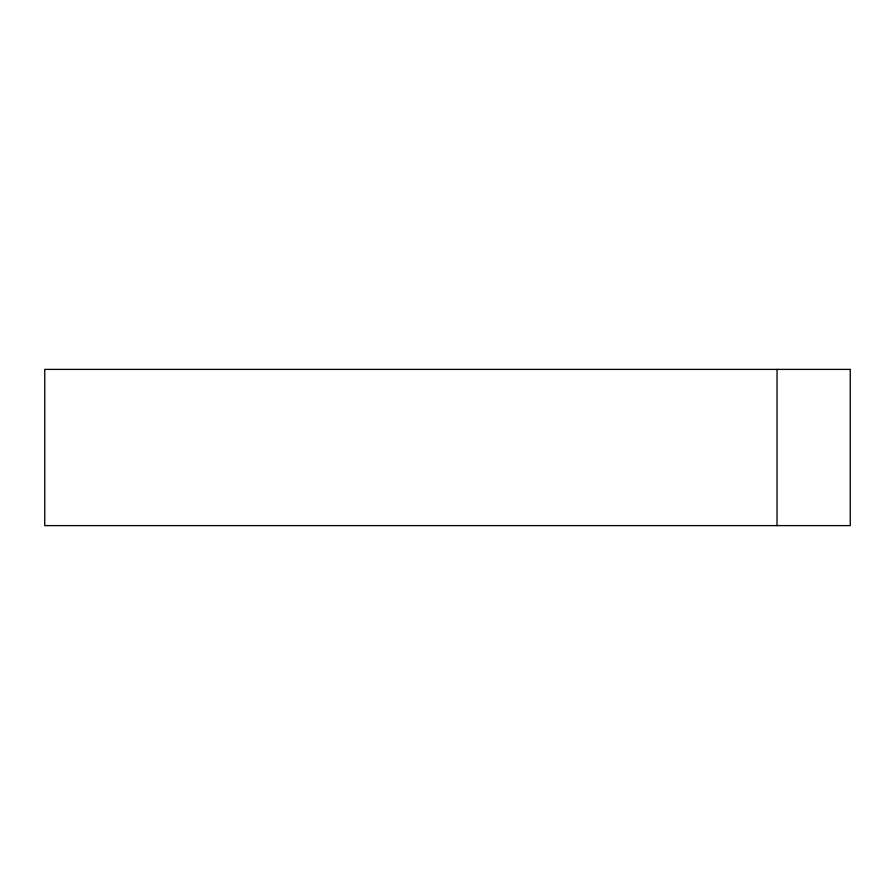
<?xml version="1.0" encoding="UTF-8"?>
<svg xmlns="http://www.w3.org/2000/svg" width="895" height="895" viewBox="0 0 895 895"><rect width="100%" height="100%" fill="white"/><g stroke="black" fill="none" stroke-linecap="round" stroke-linejoin="round"><path stroke-width="1.34" d="M777.028 369.389L777.028 525.611M850.25 369.389L44.75 369.389L44.75 525.611L850.25 525.611L850.25 369.389"/></g></svg>
